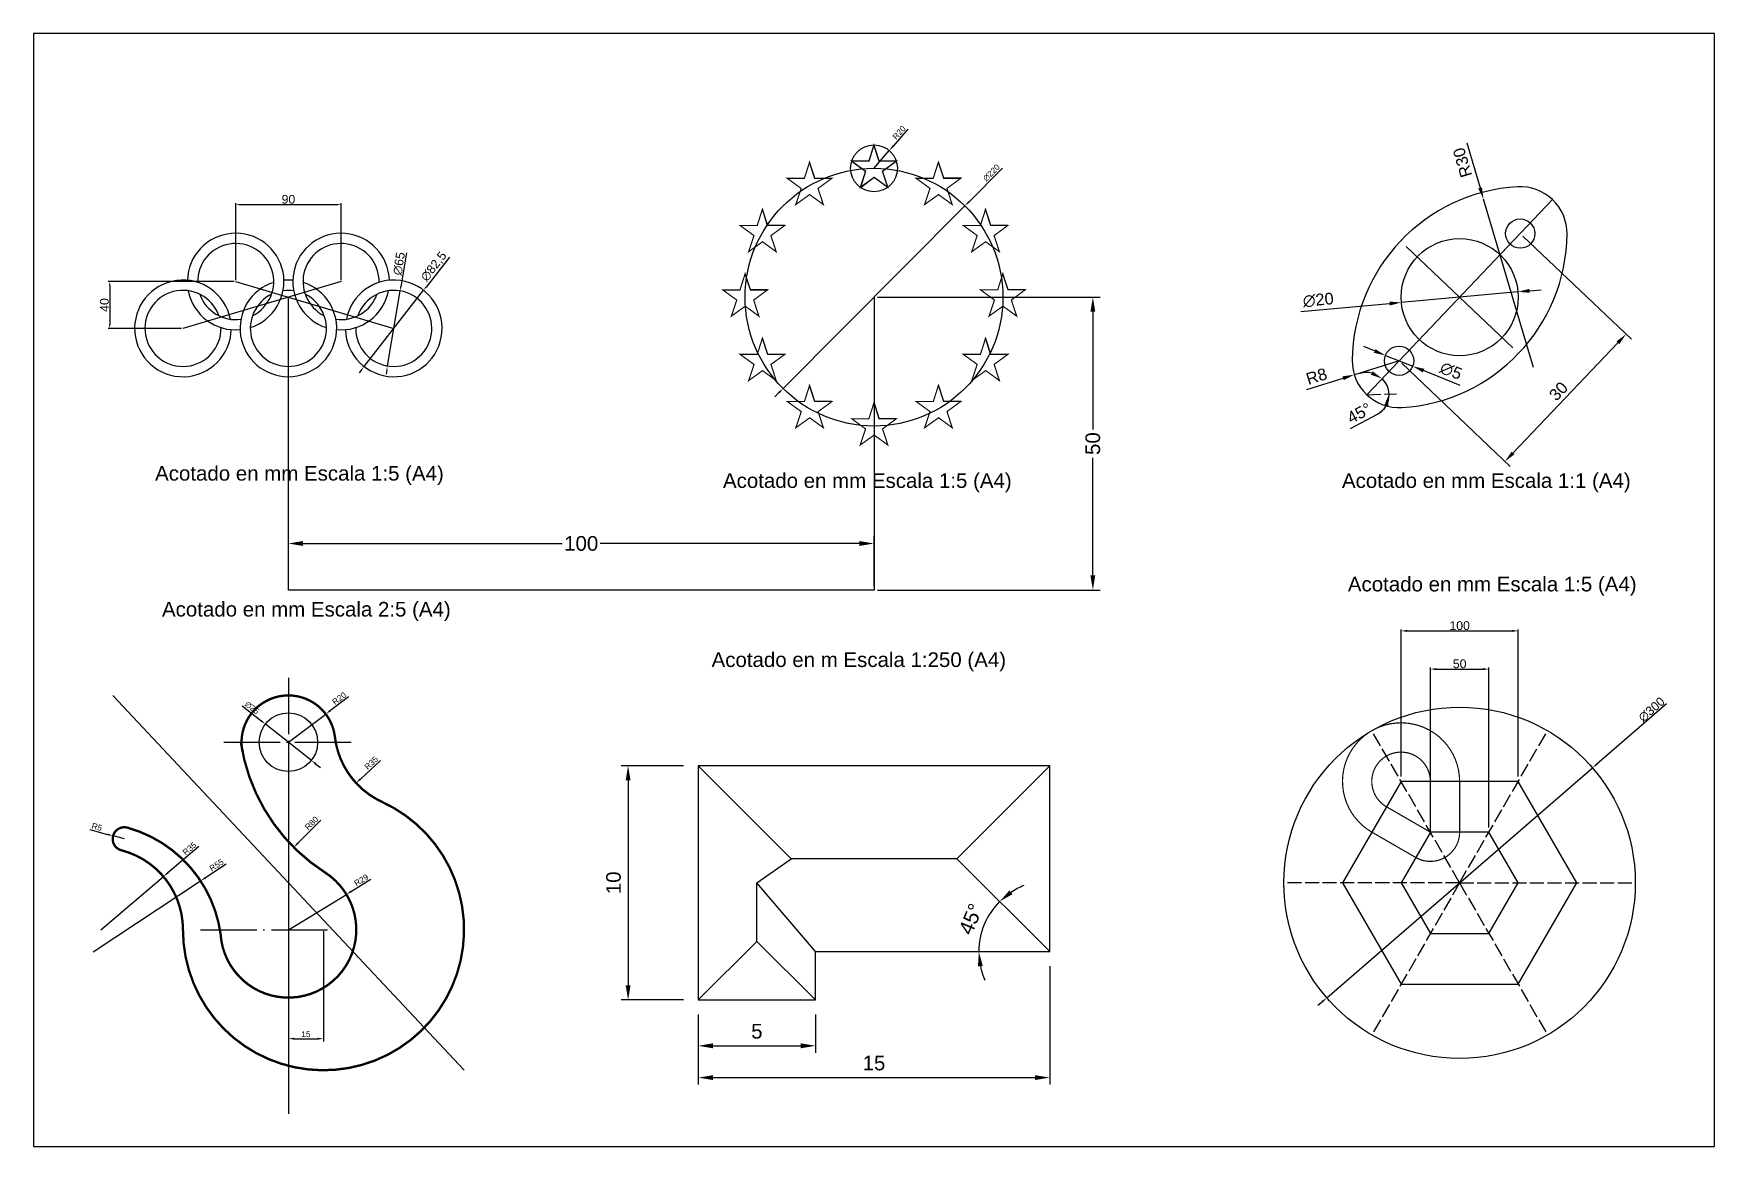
# Model space of a CAD drawing. Header units: millimetres. Extents: x 1318 to 1605, y 695 to 885.
import ezdxf

# ---------------------------------------------------------------- set-up
doc = ezdxf.new("R2010")
doc.units = ezdxf.units.MM
doc.linetypes.add('ACAD_ISO02W100', pattern=[15, 12, -3])
doc.linetypes.add('ACAD_ISO04W100', pattern=[30, 24, -3, 0, -3])
for name, color, linetype in [('auxiliares', 252, 'Continuous'), ('Cotas', 252, 'Continuous'), ('ejes', 252, 'ACAD_ISO04W100'), ('Lineas discontinuas', 252, 'ACAD_ISO02W100')]:
    doc.layers.add(name, color=color, linetype=linetype)
doc.styles.get("Standard").update_dxf_attribs({"font": 'arial.ttf'})
doc.dimstyles.new('ISO-25', dxfattribs={"dimtxt": 2.5, "dimasz": 2.5, "dimexe": 1.25, "dimexo": 0.625, "dimtad": 0, "dimtxsty": 'Standard', "dimcen": 2.5, "dimadec": 0, "dimazin": 0, "dimtfac": 1, "dimtmove": 0, "dimatfit": 3, "dimfxl": 1, "dimarcsym": 0})

# ---------------------------------------------------------------- blocks, each defined once
blk = doc.blocks.new('*D1')
at = {"layer": 'Cotas', "color": 0, "lineweight": -2, "transparency": 16777216}
for p, q in [((1038.7, 1114), (1026.1, 1099.5)), ((1009.8, 1080.5), (1022.9, 1095.7))]:
    blk.add_line(p, q, dxfattribs=at)
at = {"layer": 'Cotas', "color": 0, "transparency": 16777216}
blk.add_solid([(1025.5, 1100), (1026.8, 1098.9), (1022.9, 1095.7)], dxfattribs=at)
at = {"layer": 'Defpoints', "color": 0, "transparency": 16777216}
for p in [(1022.9, 1095.7), (1009.8, 1080.5)]:
    blk.add_point(p, dxfattribs=at)
at = {"layer": 'Cotas', "color": 0, "transparency": 16777216, "insert": (1031.3, 1111), "char_height": 5, "attachment_point": 5, "rotation": 49.212}
blk.add_mtext('R20', dxfattribs=at)
blk = doc.blocks.new('*D2')
at = {"layer": 'Cotas', "color": 0, "lineweight": -2, "transparency": 16777216}
for p, q in [((1119.4, 1080.6), (1091, 1052)), ((932.2, 892.6), (1087.4, 1048.5)), ((928.7, 889), (925.2, 885.5))]:
    blk.add_line(p, q, dxfattribs=at)
at = {"layer": 'Cotas', "color": 0, "transparency": 16777216}
for points in [[(1090.4, 1052.6), (1091.5, 1051.4), (1087.4, 1048.5)], [(928.1, 889.6), (929.3, 888.4), (932.2, 892.6)]]:
    blk.add_solid(points, dxfattribs=at)
at = {"layer": 'Defpoints', "color": 0, "transparency": 16777216}
for p in [(1087.4, 1048.5), (932.2, 892.6)]:
    blk.add_point(p, dxfattribs=at)
at = {"layer": 'Cotas', "color": 0, "transparency": 16777216, "insert": (1110.1, 1076.7), "char_height": 5, "attachment_point": 5, "rotation": 45.1364}
blk.add_mtext('∅220', dxfattribs=at)
blk = doc.blocks.new('*D5')
at = {"layer": 'Cotas', "color": 0, "lineweight": -2, "transparency": 16777216}
for p, q in [((1503.7, 1984.1), (1503.7, 2049.9)), ((1507.2, 2048.6), (1590.2, 2048.6)), ((1593.7, 1984.1), (1593.7, 2049.9))]:
    blk.add_line(p, q, dxfattribs=at)
at = {"layer": 'Cotas', "color": 0, "transparency": 16777216}
for points in [[(1507.2, 2049.2), (1507.2, 2048), (1503.7, 2048.6)], [(1590.2, 2049.2), (1590.2, 2048), (1593.7, 2048.6)]]:
    blk.add_solid(points, dxfattribs=at)
at = {"layer": 'Defpoints', "color": 0, "transparency": 16777216}
for p in [(1593.7, 2048.6), (1503.7, 1982.9), (1593.7, 1982.9)]:
    blk.add_point(p, dxfattribs=at)
at = {"layer": 'Cotas', "color": 0, "transparency": 16777216, "insert": (1548.7, 2053.1), "char_height": 7.5, "attachment_point": 5}
blk.add_mtext('90', dxfattribs=at)
blk = doc.blocks.new('*D6')
at = {"layer": 'Cotas', "color": 0, "lineweight": -2, "transparency": 16777216}
for p, q in [((1502.5, 1982.9), (1394.8, 1982.9)), ((1396.1, 1979.4), (1396.1, 1946.4)), ((1457.5, 1942.9), (1394.8, 1942.9))]:
    blk.add_line(p, q, dxfattribs=at)
at = {"layer": 'Cotas', "color": 0, "transparency": 16777216}
for points in [[(1395.5, 1979.4), (1396.7, 1979.4), (1396.1, 1982.9)], [(1395.5, 1946.4), (1396.7, 1946.4), (1396.1, 1942.9)]]:
    blk.add_solid(points, dxfattribs=at)
at = {"layer": 'Defpoints', "color": 0, "transparency": 16777216}
for p in [(1503.7, 1982.9), (1396.1, 1942.9), (1458.7, 1942.9)]:
    blk.add_point(p, dxfattribs=at)
at = {"layer": 'Cotas', "color": 0, "transparency": 16777216, "insert": (1391.6, 1962.9), "char_height": 7.5, "attachment_point": 5, "rotation": 90}
blk.add_mtext('40', dxfattribs=at)
blk = doc.blocks.new('*D7')
at = {"layer": 'Cotas', "color": 0, "lineweight": -2, "transparency": 16777216}
for p, q in [((1649.4, 2007.4), (1644.6, 1978.4)), ((1633.3, 1910.9), (1644, 1975)), ((1632.7, 1907.4), (1632.2, 1904))]:
    blk.add_line(p, q, dxfattribs=at)
at = {"layer": 'Cotas', "color": 0, "transparency": 16777216}
for points in [[(1644, 1978.5), (1645.2, 1978.3), (1644, 1975)], [(1632.2, 1907.5), (1633.3, 1907.3), (1633.3, 1910.9)]]:
    blk.add_solid(points, dxfattribs=at)
at = {"layer": 'Defpoints', "color": 0, "transparency": 16777216}
for p in [(1644, 1975), (1633.3, 1910.9)]:
    blk.add_point(p, dxfattribs=at)
at = {"layer": 'Cotas', "color": 0, "transparency": 16777216, "insert": (1643.2, 1998.2), "char_height": 7.5, "attachment_point": 5, "rotation": 80.5242}
blk.add_mtext('∅65', dxfattribs=at)
blk = doc.blocks.new('*D8')
at = {"layer": 'Cotas', "color": 0, "lineweight": -2, "transparency": 16777216}
for p, q in [((1686.2, 2003.8), (1666.2, 1978.2)), ((1613.3, 1910.4), (1664, 1975.5)), ((1611.1, 1907.6), (1609, 1904.9))]:
    blk.add_line(p, q, dxfattribs=at)
at = {"layer": 'Cotas', "color": 0, "transparency": 16777216}
for points in [[(1665.7, 1978.6), (1666.7, 1977.9), (1664, 1975.5)], [(1610.7, 1908), (1611.6, 1907.3), (1613.3, 1910.4)]]:
    blk.add_solid(points, dxfattribs=at)
at = {"layer": 'Defpoints', "color": 0, "transparency": 16777216}
for p in [(1664, 1975.5), (1613.3, 1910.4)]:
    blk.add_point(p, dxfattribs=at)
at = {"layer": 'Cotas', "color": 0, "transparency": 16777216, "insert": (1673.1, 1995.6), "char_height": 7.5, "attachment_point": 5, "rotation": 52.0382}
blk.add_mtext('∅82,5', dxfattribs=at)
blk = doc.blocks.new('*D35')
at = {"layer": 'Cotas', "color": 0, "lineweight": -2, "transparency": 16777216}
for p, q in [((2624.85, 1793.61), (2620.86, 1786.65)), ((2604.94, 1758.89), (2619.86, 1784.91))]:
    blk.add_line(p, q, dxfattribs=at)
at = {"layer": 'Cotas', "color": 0, "transparency": 16777216}
blk.add_solid([(2620.57, 1786.81), (2621.15, 1786.48), (2619.86, 1784.91)], dxfattribs=at)
at = {"layer": 'Defpoints', "color": 0, "transparency": 16777216}
for p in [(2619.86, 1784.91), (2604.94, 1758.89)]:
    blk.add_point(p, dxfattribs=at)
at = {"layer": 'Cotas', "color": 0, "transparency": 16777216, "insert": (2621.92, 1791.81), "char_height": 2, "attachment_point": 5, "rotation": 60.158}
blk.add_mtext('R30', dxfattribs=at)
blk = doc.blocks.new('*D36')
at = {"layer": 'Cotas', "color": 0, "lineweight": -2, "transparency": 16777216}
for p, q in [((2589.94, 1775.7), (2589.94, 1750.13)), ((2619.94, 1775.7), (2619.94, 1750.13)), ((2591.94, 1751.38), (2617.94, 1751.38))]:
    blk.add_line(p, q, dxfattribs=at)
at = {"layer": 'Cotas', "color": 0, "transparency": 16777216}
for points in [[(2591.94, 1751.72), (2591.94, 1751.05), (2589.94, 1751.38)], [(2617.94, 1751.72), (2617.94, 1751.05), (2619.94, 1751.38)]]:
    blk.add_solid(points, dxfattribs=at)
at = {"layer": 'Defpoints', "color": 0, "transparency": 16777216}
for p in [(2589.94, 1776.33), (2619.94, 1776.33), (2619.94, 1751.38)]:
    blk.add_point(p, dxfattribs=at)
at = {"layer": 'Cotas', "color": 0, "transparency": 16777216, "insert": (2604.94, 1753.03), "char_height": 2, "attachment_point": 5}
blk.add_mtext('30', dxfattribs=at)
blk = doc.blocks.new('*D37')
at = {"layer": 'Cotas', "color": 0, "lineweight": -2, "transparency": 16777216}
for p, q in [((2584.45, 1794.27), (2595.91, 1784.23)), ((2612.46, 1769.74), (2597.41, 1782.92)), ((2613.96, 1768.42), (2615.46, 1767.1))]:
    blk.add_line(p, q, dxfattribs=at)
at = {"layer": 'Cotas', "color": 0, "transparency": 16777216}
for points in [[(2596.13, 1784.49), (2595.69, 1783.98), (2597.41, 1782.92)], [(2614.18, 1768.67), (2613.74, 1768.17), (2612.46, 1769.74)]]:
    blk.add_solid(points, dxfattribs=at)
at = {"layer": 'Defpoints', "color": 0, "transparency": 16777216}
for p in [(2597.41, 1782.92), (2612.46, 1769.74)]:
    blk.add_point(p, dxfattribs=at)
at = {"layer": 'Cotas', "color": 0, "transparency": 16777216, "insert": (2587.94, 1793.48), "char_height": 2, "attachment_point": 5, "rotation": 318.7723}
blk.add_mtext('∅20', dxfattribs=at)
blk = doc.blocks.new('*D38')
at = {"layer": 'Cotas', "color": 0, "lineweight": -2, "transparency": 16777216}
for p, q in [((2588.27, 1780.51), (2587.53, 1782.36)), ((2589.01, 1778.65), (2590.86, 1774)), ((2594.1, 1765.87), (2591.6, 1772.15))]:
    blk.add_line(p, q, dxfattribs=at)
at = {"layer": 'Cotas', "color": 0, "transparency": 16777216}
for points in [[(2588.58, 1780.63), (2587.96, 1780.38), (2589.01, 1778.65)], [(2591.91, 1772.27), (2591.29, 1772.02), (2590.86, 1774)]]:
    blk.add_solid(points, dxfattribs=at)
at = {"layer": 'Defpoints', "color": 0, "transparency": 16777216}
for p in [(2589.01, 1778.65), (2590.86, 1774)]:
    blk.add_point(p, dxfattribs=at)
at = {"layer": 'Cotas', "color": 0, "transparency": 16777216, "insert": (2594.8, 1768.71), "char_height": 2, "attachment_point": 5, "rotation": 291.7335}
blk.add_mtext('∅5', dxfattribs=at)
blk = doc.blocks.new('*D39')
at = {"layer": 'Cotas', "color": 0, "lineweight": -2, "transparency": 16777216}
for p, q in [((2575.54, 1784.35), (2581.2, 1781.19)), ((2589.94, 1776.33), (2582.95, 1780.22))]:
    blk.add_line(p, q, dxfattribs=at)
at = {"layer": 'Cotas', "color": 0, "transparency": 16777216}
blk.add_solid([(2581.36, 1781.49), (2581.04, 1780.9), (2582.95, 1780.22)], dxfattribs=at)
at = {"layer": 'Defpoints', "color": 0, "transparency": 16777216}
for p in [(2582.95, 1780.22), (2589.94, 1776.33)]:
    blk.add_point(p, dxfattribs=at)
at = {"layer": 'Cotas', "color": 0, "transparency": 16777216, "insert": (2578.3, 1784.7), "char_height": 2, "attachment_point": 5, "rotation": 330.8685}
blk.add_mtext('R8', dxfattribs=at)
blk = doc.blocks.new('*D40')
at = {"layer": 'Cotas', "color": 0, "lineweight": -2, "transparency": 16777216}
for p, q in [((2580.75, 1772.71), (2575.76, 1774.34)), ((2584.1, 1774.19), (2585.53, 1772.77))]:
    blk.add_line(p, q, dxfattribs=at)
for start, end in [(30.4893, 60.9787), (315.3557, 360), (251.9003, 315.3557), (254.377, 284.8663)]:
    blk.add_arc((2581.94, 1776.33), 3.8, start, end, dxfattribs=at)
at = {"layer": 'Cotas', "color": 0, "transparency": 16777216}
for points in [[(2585.53, 1778.34), (2584.89, 1778.17), (2585.74, 1776.33)], [(2582.74, 1772.94), (2583.08, 1772.36), (2584.64, 1773.65)]]:
    blk.add_solid(points, dxfattribs=at)
at = {"layer": 'Defpoints', "color": 0, "transparency": 16777216}
for p in [(2581.94, 1776.33), (2581.94, 1776.33), (2583.66, 1774.63), (2585.61, 1775.35), (2627.94, 1776.33)]:
    blk.add_point(p, dxfattribs=at)
at = {"layer": 'Cotas', "color": 0, "transparency": 16777216, "insert": (2578.77, 1775.09), "char_height": 2, "attachment_point": 5, "rotation": 341.9003}
blk.add_mtext('45°', dxfattribs=at)
blk = doc.blocks.new('*D18')
at = {"layer": 'Cotas', "color": 0, "lineweight": -2, "transparency": 16777216}
for p, q in [((2790.3, 1921), (2790.3, 2057.4)), ((2795.3, 2056.1), (2835.3, 2056.1)), ((2840.3, 1921), (2840.3, 2057.4))]:
    blk.add_line(p, q, dxfattribs=at)
at = {"layer": 'Cotas', "color": 0, "transparency": 16777216}
for points in [[(2795.3, 2057), (2795.3, 2055.3), (2790.3, 2056.1)], [(2835.3, 2057), (2835.3, 2055.3), (2840.3, 2056.1)]]:
    blk.add_solid(points, dxfattribs=at)
at = {"layer": 'Defpoints', "color": 0, "transparency": 16777216}
for p in [(2840.3, 2056.1), (2790.3, 1917), (2840.3, 1917)]:
    blk.add_point(p, dxfattribs=at)
at = {"layer": 'Cotas', "color": 0, "transparency": 16777216, "insert": (2815.3, 2060.6), "char_height": 7.5, "attachment_point": 5}
blk.add_mtext('50', dxfattribs=at)
blk = doc.blocks.new('*D19')
at = {"layer": 'Cotas', "color": 0, "lineweight": -2, "transparency": 16777216}
for p, q in [((2765.3, 1964.3), (2765.3, 2090)), ((2770.3, 2088.7), (2860.3, 2088.7)), ((2865.3, 1964.3), (2865.3, 2090))]:
    blk.add_line(p, q, dxfattribs=at)
at = {"layer": 'Cotas', "color": 0, "transparency": 16777216}
for points in [[(2770.3, 2089.6), (2770.3, 2087.9), (2765.3, 2088.7)], [(2860.3, 2089.6), (2860.3, 2087.9), (2865.3, 2088.7)]]:
    blk.add_solid(points, dxfattribs=at)
at = {"layer": 'Defpoints', "color": 0, "transparency": 16777216}
for p in [(2865.3, 2088.7), (2765.3, 1960.3), (2865.3, 1960.3)]:
    blk.add_point(p, dxfattribs=at)
at = {"layer": 'Cotas', "color": 0, "transparency": 16777216, "insert": (2815.3, 2093.2), "char_height": 7.5, "attachment_point": 5}
blk.add_mtext('100', dxfattribs=at)
blk = doc.blocks.new('*D20')
at = {"layer": 'Cotas', "color": 0, "lineweight": -2, "transparency": 16777216}
for p, q in [((2992, 2026.6), (2932.5, 1975.1)), ((2701.8, 1775.5), (2928.7, 1971.8)), ((2698.1, 1772.2), (2694.3, 1769))]:
    blk.add_line(p, q, dxfattribs=at)
at = {"layer": 'Cotas', "color": 0, "transparency": 16777216}
for points in [[(2932, 1975.7), (2933, 1974.4), (2928.7, 1971.8)], [(2697.5, 1772.9), (2698.6, 1771.6), (2701.8, 1775.5)]]:
    blk.add_solid(points, dxfattribs=at)
at = {"layer": 'Defpoints', "color": 0, "transparency": 16777216}
for p in [(2928.7, 1971.8), (2701.8, 1775.5)]:
    blk.add_point(p, dxfattribs=at)
at = {"layer": 'Cotas', "color": 0, "transparency": 16777216, "insert": (2979.2, 2021.6), "char_height": 7.5, "attachment_point": 5, "rotation": 40.8638}
blk.add_mtext('∅300', dxfattribs=at)
blk = doc.blocks.new('*D43')
at = {"layer": 'Cotas', "color": 0, "lineweight": -2, "transparency": 16777216}
for p, q in [((3261.4, 1814.4), (3253.64, 1808.55)), ((3235.68, 1794.99), (3251.65, 1807.04))]:
    blk.add_line(p, q, dxfattribs=at)
at = {"layer": 'Cotas', "color": 0, "transparency": 16777216}
blk.add_solid([(3253.39, 1808.88), (3253.89, 1808.22), (3251.65, 1807.04)], dxfattribs=at)
at = {"layer": 'Defpoints', "color": 0, "transparency": 16777216}
for p in [(3251.65, 1807.04), (3235.68, 1794.99)]:
    blk.add_point(p, dxfattribs=at)
at = {"layer": 'Cotas', "color": 0, "transparency": 16777216, "insert": (3257.37, 1813.75), "char_height": 2.5, "attachment_point": 5, "rotation": 37.05121}
blk.add_mtext('R20', dxfattribs=at)
blk = doc.blocks.new('*D44')
at = {"layer": 'Cotas', "color": 0, "lineweight": -2, "transparency": 16777216}
for p, q in [((3215.99, 1810.5), (3223.9, 1804.27)), ((3245.5, 1787.26), (3225.86, 1802.73)), ((3247.47, 1785.71), (3249.43, 1784.16))]:
    blk.add_line(p, q, dxfattribs=at)
at = {"layer": 'Cotas', "color": 0, "transparency": 16777216}
for points in [[(3224.16, 1804.6), (3223.64, 1803.95), (3225.86, 1802.73)], [(3247.73, 1786.04), (3247.21, 1785.38), (3245.5, 1787.26)]]:
    blk.add_solid(points, dxfattribs=at)
at = {"layer": 'Defpoints', "color": 0, "transparency": 16777216}
for p in [(3225.86, 1802.73), (3245.5, 1787.26)]:
    blk.add_point(p, dxfattribs=at)
at = {"layer": 'Cotas', "color": 0, "transparency": 16777216, "insert": (3220.18, 1809.71), "char_height": 2.5, "attachment_point": 5, "rotation": 321.77698}
blk.add_mtext('∅25', dxfattribs=at)
blk = doc.blocks.new('*D45')
at = {"layer": 'Cotas', "color": 0, "lineweight": -2, "transparency": 16777216}
for p, q in [((3150.92, 1757.72), (3158.44, 1755.68)), ((3165.68, 1753.72), (3160.86, 1755.03))]:
    blk.add_line(p, q, dxfattribs=at)
at = {"layer": 'Cotas', "color": 0, "transparency": 16777216}
blk.add_solid([(3158.55, 1756.08), (3158.34, 1755.28), (3160.86, 1755.03)], dxfattribs=at)
at = {"layer": 'Defpoints', "color": 0, "transparency": 16777216}
for p in [(3160.86, 1755.03), (3165.68, 1753.72)]:
    blk.add_point(p, dxfattribs=at)
at = {"layer": 'Cotas', "color": 0, "transparency": 16777216, "insert": (3153.97, 1758.86), "char_height": 2.5, "attachment_point": 5, "rotation": 344.86357}
blk.add_mtext('R5', dxfattribs=at)
blk = doc.blocks.new('*D46')
at = {"layer": 'Cotas', "color": 0, "lineweight": -2, "transparency": 16777216}
for p, q in [((3197.49, 1750.52), (3184.26, 1739.27)), ((3155.68, 1714.99), (3182.35, 1737.66))]:
    blk.add_line(p, q, dxfattribs=at)
at = {"layer": 'Cotas', "color": 0, "transparency": 16777216}
blk.add_solid([(3183.99, 1739.59), (3184.53, 1738.96), (3182.35, 1737.66)], dxfattribs=at)
at = {"layer": 'Defpoints', "color": 0, "transparency": 16777216}
for p in [(3182.35, 1737.66), (3155.68, 1714.99)]:
    blk.add_point(p, dxfattribs=at)
at = {"layer": 'Cotas', "color": 0, "transparency": 16777216, "insert": (3193.5, 1749.62), "char_height": 2.5, "attachment_point": 5, "rotation": 40.35778}
blk.add_mtext('R35', dxfattribs=at)
blk = doc.blocks.new('*D47')
at = {"layer": 'Cotas', "color": 0, "lineweight": -2, "transparency": 16777216}
for p, q in [((3209.09, 1742.97), (3200.3, 1737.19)), ((3152.29, 1705.55), (3198.22, 1735.81))]:
    blk.add_line(p, q, dxfattribs=at)
at = {"layer": 'Cotas', "color": 0, "transparency": 16777216}
blk.add_solid([(3200.07, 1737.53), (3200.53, 1736.84), (3198.22, 1735.81)], dxfattribs=at)
at = {"layer": 'Defpoints', "color": 0, "transparency": 16777216}
for p in [(3198.22, 1735.81), (3152.29, 1705.55)]:
    blk.add_point(p, dxfattribs=at)
at = {"layer": 'Cotas', "color": 0, "transparency": 16777216, "insert": (3205.02, 1742.56), "char_height": 2.5, "attachment_point": 5, "rotation": 33.38122}
blk.add_mtext('R55', dxfattribs=at)
blk = doc.blocks.new('*D48')
at = {"layer": 'Cotas', "color": 0, "lineweight": -2, "transparency": 16777216}
for p, q in [((3235.68, 1714.37), (3235.68, 1667.21)), ((3250.68, 1714.37), (3250.68, 1667.21)), ((3238.18, 1668.46), (3248.18, 1668.46))]:
    blk.add_line(p, q, dxfattribs=at)
at = {"layer": 'Cotas', "color": 0, "transparency": 16777216}
for points in [[(3238.18, 1668.88), (3238.18, 1668.05), (3235.68, 1668.46)], [(3248.18, 1668.88), (3248.18, 1668.05), (3250.68, 1668.46)]]:
    blk.add_solid(points, dxfattribs=at)
at = {"layer": 'Defpoints', "color": 0, "transparency": 16777216}
for p in [(3235.68, 1714.99), (3250.68, 1714.99), (3250.68, 1668.46)]:
    blk.add_point(p, dxfattribs=at)
at = {"layer": 'Cotas', "color": 0, "transparency": 16777216, "insert": (3243.18, 1670.36), "char_height": 2.5, "attachment_point": 5}
blk.add_mtext('15', dxfattribs=at)
blk = doc.blocks.new('*D49')
at = {"layer": 'Cotas', "color": 0, "lineweight": -2, "transparency": 16777216}
for p, q in [((3270.91, 1736.41), (3262.6, 1731.36)), ((3235.68, 1714.99), (3260.46, 1730.06))]:
    blk.add_line(p, q, dxfattribs=at)
at = {"layer": 'Cotas', "color": 0, "transparency": 16777216}
blk.add_solid([(3262.38, 1731.71), (3262.82, 1731), (3260.46, 1730.06)], dxfattribs=at)
at = {"layer": 'Defpoints', "color": 0, "transparency": 16777216}
for p in [(3260.46, 1730.06), (3235.68, 1714.99)]:
    blk.add_point(p, dxfattribs=at)
at = {"layer": 'Cotas', "color": 0, "transparency": 16777216, "insert": (3266.84, 1736.16), "char_height": 2.5, "attachment_point": 5, "rotation": 31.30136}
blk.add_mtext('R29', dxfattribs=at)
blk = doc.blocks.new('*D50')
at = {"layer": 'Cotas', "color": 0, "lineweight": -2, "transparency": 16777216}
blk.add_line((3249.53, 1761.7), (3239.75, 1751.91), dxfattribs=at)
at = {"layer": 'Cotas', "color": 0, "transparency": 16777216}
blk.add_solid([(3239.46, 1752.21), (3240.05, 1751.62), (3237.99, 1750.14)], dxfattribs=at)
at = {"layer": 'Defpoints', "color": 0, "transparency": 16777216}
for p in [(3294.52, 1806.75), (3237.99, 1750.14)]:
    blk.add_point(p, dxfattribs=at)
at = {"layer": 'Cotas', "color": 0, "transparency": 16777216, "insert": (3245.63, 1760.49), "char_height": 2.5, "attachment_point": 5, "rotation": 45.03553}
blk.add_mtext('R80', dxfattribs=at)
blk = doc.blocks.new('*D51')
at = {"layer": 'Cotas', "color": 0, "lineweight": -2, "transparency": 16777216}
blk.add_line((3275.04, 1787.23), (3266.43, 1779.29), dxfattribs=at)
at = {"layer": 'Cotas', "color": 0, "transparency": 16777216}
blk.add_solid([(3266.15, 1779.6), (3266.71, 1778.99), (3264.59, 1777.6)], dxfattribs=at)
at = {"layer": 'Defpoints', "color": 0, "transparency": 16777216}
for p in [(3290.32, 1801.33), (3264.59, 1777.6)]:
    blk.add_point(p, dxfattribs=at)
at = {"layer": 'Cotas', "color": 0, "transparency": 16777216, "insert": (3271.09, 1786.18), "char_height": 2.5, "attachment_point": 5, "rotation": 42.69078}
blk.add_mtext('R35', dxfattribs=at)
blk = doc.blocks.new('*D22')
at = {"layer": 'Cotas', "color": 0, "lineweight": -2, "transparency": 16777216}
for p, q in [((2937.966, 1395.35), (2935.294, 1395.35)), ((2935.594, 1394.725), (2935.594, 1385.975)), ((2937.966, 1385.35), (2935.294, 1385.35))]:
    blk.add_line(p, q, dxfattribs=at)
at = {"layer": 'Cotas', "color": 0, "transparency": 16777216}
for points in [[(2935.49, 1394.725), (2935.698, 1394.725), (2935.594, 1395.35)], [(2935.49, 1385.975), (2935.698, 1385.975), (2935.594, 1385.35)]]:
    blk.add_solid(points, dxfattribs=at)
at = {"layer": 'Defpoints', "color": 0, "transparency": 16777216}
for p in [(2938.591, 1395.35), (2935.594, 1385.35), (2938.591, 1385.35)]:
    blk.add_point(p, dxfattribs=at)
at = {"layer": 'Cotas', "color": 0, "transparency": 16777216, "insert": (2934.975, 1390.35), "char_height": 0.625, "attachment_point": 5, "rotation": 90}
blk.add_mtext('10', dxfattribs=at)
blk = doc.blocks.new('*D23')
at = {"layer": 'Cotas', "color": 0, "lineweight": -2, "transparency": 16777216}
for p, q in [((2938.591, 1384.725), (2938.591, 1383.093)), ((2943.591, 1384.725), (2943.591, 1383.093)), ((2939.216, 1383.393), (2942.966, 1383.393))]:
    blk.add_line(p, q, dxfattribs=at)
at = {"layer": 'Cotas', "color": 0, "transparency": 16777216}
for points in [[(2939.216, 1383.498), (2939.216, 1383.289), (2938.591, 1383.393)], [(2942.966, 1383.498), (2942.966, 1383.289), (2943.591, 1383.393)]]:
    blk.add_solid(points, dxfattribs=at)
at = {"layer": 'Defpoints', "color": 0, "transparency": 16777216}
for p in [(2938.591, 1385.35), (2943.591, 1385.35), (2943.591, 1383.393)]:
    blk.add_point(p, dxfattribs=at)
at = {"layer": 'Cotas', "color": 0, "transparency": 16777216, "insert": (2941.091, 1384.011), "char_height": 0.625, "attachment_point": 5}
blk.add_mtext('5', dxfattribs=at)
blk = doc.blocks.new('*D24')
at = {"layer": 'Cotas', "color": 0, "lineweight": -2, "transparency": 16777216}
for p, q in [((2953.591, 1386.787), (2953.591, 1381.735)), ((2938.591, 1384.725), (2938.591, 1381.735)), ((2939.216, 1382.035), (2952.966, 1382.035))]:
    blk.add_line(p, q, dxfattribs=at)
at = {"layer": 'Cotas', "color": 0, "transparency": 16777216}
for points in [[(2939.216, 1382.139), (2939.216, 1381.931), (2938.591, 1382.035)], [(2952.966, 1382.139), (2952.966, 1381.931), (2953.591, 1382.035)]]:
    blk.add_solid(points, dxfattribs=at)
at = {"layer": 'Defpoints', "color": 0, "transparency": 16777216}
for p in [(2953.591, 1387.412), (2938.591, 1385.35), (2953.591, 1382.035)]:
    blk.add_point(p, dxfattribs=at)
at = {"layer": 'Cotas', "color": 0, "transparency": 16777216, "insert": (2946.091, 1382.654), "char_height": 0.625, "attachment_point": 5}
blk.add_mtext('15', dxfattribs=at)
blk = doc.blocks.new('*D25')
at = {"layer": 'Cotas', "color": 0, "lineweight": -2, "transparency": 16777216}
for start, end in [(111.27667, 123.13834), (135, 180), (191.86166, 203.72333)]:
    blk.add_arc((2953.591, 1387.412), 3.024, start, end, dxfattribs=at)
at = {"layer": 'Cotas', "color": 0, "transparency": 16777216}
for points in [[(2952.004, 1389.864), (2951.872, 1390.025), (2951.453, 1389.551)], [(2950.528, 1386.78), (2950.735, 1386.801), (2950.567, 1387.412)]]:
    blk.add_solid(points, dxfattribs=at)
at = {"layer": 'Defpoints', "color": 0, "transparency": 16777216}
for p in [(2949.623, 1391.381), (2950.972, 1388.924), (2943.591, 1387.412), (2953.591, 1387.412), (2953.591, 1387.412)]:
    blk.add_point(p, dxfattribs=at)
at = {"layer": 'Cotas', "color": 0, "transparency": 16777216, "insert": (2950.226, 1388.806), "char_height": 0.625, "attachment_point": 5, "rotation": 67.5}
blk.add_mtext('45°', dxfattribs=at)
blk = doc.blocks.new('*D41')
at = {"layer": 'Cotas', "color": 0, "lineweight": -2, "transparency": 16777216}
for p, q in [((1462.51, 840.29), (1500.51, 840.29)), ((1499.26, 837.79), (1499.26, 817.7)), ((1499.26, 792.79), (1499.26, 812.88)), ((1462.51, 790.29), (1500.51, 790.29))]:
    blk.add_line(p, q, dxfattribs=at)
at = {"layer": 'Cotas', "color": 0, "transparency": 16777216}
for points in [[(1498.84, 837.79), (1499.67, 837.79), (1499.26, 840.29)], [(1498.84, 792.79), (1499.67, 792.79), (1499.26, 790.29)]]:
    blk.add_solid(points, dxfattribs=at)
at = {"layer": 'Defpoints', "color": 0, "transparency": 16777216}
for p in [(1461.89, 840.29), (1461.89, 790.29), (1499.26, 790.29)]:
    blk.add_point(p, dxfattribs=at)
at = {"layer": 'Cotas', "color": 0, "transparency": 16777216, "insert": (1499.26, 815.29), "char_height": 2.5, "attachment_point": 5, "rotation": 90}
blk.add_mtext('50', dxfattribs=at)
blk = doc.blocks.new('*D42')
at = {"layer": 'Cotas', "color": 0, "lineweight": -2, "transparency": 16777216}
for p, q in [((1361.89, 790.92), (1361.89, 799.48)), ((1364.39, 798.23), (1408.62, 798.23)), ((1459.39, 798.23), (1415.15, 798.23)), ((1461.89, 790.92), (1461.89, 799.48))]:
    blk.add_line(p, q, dxfattribs=at)
at = {"layer": 'Cotas', "color": 0, "transparency": 16777216}
for points in [[(1364.39, 798.65), (1364.39, 797.82), (1361.89, 798.23)], [(1459.39, 798.65), (1459.39, 797.82), (1461.89, 798.23)]]:
    blk.add_solid(points, dxfattribs=at)
at = {"layer": 'Defpoints', "color": 0, "transparency": 16777216}
for p in [(1461.89, 798.23), (1361.89, 790.29), (1461.89, 790.29)]:
    blk.add_point(p, dxfattribs=at)
at = {"layer": 'Cotas', "color": 0, "transparency": 16777216, "insert": (1411.89, 798.23), "char_height": 2.5, "attachment_point": 5}
blk.add_mtext('100', dxfattribs=at)
blk = doc.blocks.new('estrellas')
for p, q in [((1009.808, 1100.541), (1005.387, 1086.721)), ((1014.298, 1086.721), (1009.808, 1100.541)), ((959.293, 1071.97), (954.802, 1085.789)), ((1005.387, 1086.721), (990.787, 1086.721)), ((990.787, 1086.721), (1002.633, 1078.114)), ((1002.633, 1078.114), (998.199, 1064.254)), ((1028.829, 1086.721), (1014.298, 1086.721)), ((1017.095, 1078.114), (1028.829, 1086.721)), ((1021.564, 1064.36), (1017.095, 1078.114)), ((1069.31, 1071.993), (1064.819, 1085.813)), ((973.824, 1071.97), (959.293, 1071.97)), ((998.199, 1064.254), (1009.898, 1072.836)), ((1009.898, 1072.836), (1021.564, 1064.36)), ((1083.841, 1071.993), (1069.31, 1071.993)), ((919.032, 1031.692), (914.542, 1045.512)), ((1109.587, 1031.733), (1105.097, 1045.552)), ((933.563, 1031.692), (919.032, 1031.692)), ((1124.118, 1031.733), (1109.587, 1031.733)), ((904.305, 976.68), (899.814, 990.5)), ((1124.339, 976.727), (1119.848, 990.547)), ((918.835, 976.68), (904.305, 976.68)), ((1138.869, 976.727), (1124.339, 976.727)), ((1009.831, 970.524), (1009.831, 970.524)), ((919.056, 921.675), (914.566, 935.495)), ((1109.611, 921.716), (1105.121, 935.535)), ((933.587, 921.675), (919.056, 921.675)), ((1124.142, 921.716), (1109.611, 921.716)), ((959.333, 881.415), (954.843, 895.234)), ((1069.35, 881.438), (1064.86, 895.258)), ((973.864, 881.415), (959.333, 881.415)), ((1014.345, 866.687), (1009.855, 880.507)), ((1083.881, 881.438), (1069.35, 881.438)), ((1028.876, 866.687), (1014.345, 866.687))]:
    blk.add_line(p, q)
at = {"const_width": 1}
for points in [[(1009.808, 1100.541), (1005.387, 1086.721), (990.787, 1086.721), (1002.633, 1078.114), (998.052, 1064.36), (1009.898, 1072.836), (1021.564, 1064.36), (1017.095, 1078.114), (1028.829, 1086.721), (1014.298, 1086.721), (1009.808, 1100.541)], [(954.802, 1085.789), (950.381, 1071.97), (935.781, 1071.97), (947.628, 1063.363), (943.047, 1049.609), (954.893, 1058.084), (966.558, 1049.609), (962.089, 1063.363), (973.824, 1071.97), (959.293, 1071.97), (954.802, 1085.789)], [(1064.819, 1085.813), (1060.398, 1071.993), (1045.798, 1071.993), (1057.645, 1063.386), (1053.064, 1049.633), (1064.91, 1058.108), (1076.575, 1049.633), (1072.106, 1063.386), (1083.841, 1071.993), (1069.31, 1071.993), (1064.819, 1085.813)], [(914.542, 1045.512), (910.121, 1031.692), (895.521, 1031.692), (907.367, 1023.085), (902.786, 1009.331), (914.633, 1017.807), (926.298, 1009.331), (921.829, 1023.085), (933.563, 1031.692), (919.032, 1031.692), (914.542, 1045.512)], [(1105.097, 1045.552), (1100.676, 1031.733), (1086.076, 1031.733), (1097.922, 1023.126), (1093.341, 1009.372), (1105.188, 1017.847), (1116.853, 1009.372), (1112.384, 1023.126), (1124.118, 1031.733), (1109.587, 1031.733), (1105.097, 1045.552)], [(899.814, 990.5), (895.393, 976.68), (880.793, 976.68), (892.64, 968.073), (888.059, 954.32), (899.905, 962.795), (911.57, 954.32), (907.101, 968.073), (918.835, 976.68), (904.305, 976.68), (899.814, 990.5)], [(1119.848, 990.547), (1115.427, 976.727), (1100.827, 976.727), (1112.674, 968.12), (1108.093, 954.367), (1119.939, 962.842), (1131.604, 954.367), (1127.135, 968.12), (1138.869, 976.727), (1124.339, 976.727), (1119.848, 990.547)], [(914.566, 935.495), (910.144, 921.675), (895.544, 921.675), (907.391, 913.068), (902.81, 899.314), (914.656, 907.79), (926.321, 899.314), (921.852, 913.068), (933.587, 921.675), (919.056, 921.675), (914.566, 935.495)], [(1105.121, 935.535), (1100.699, 921.716), (1086.099, 921.716), (1097.946, 913.109), (1093.365, 899.355), (1105.211, 907.83), (1116.876, 899.355), (1112.407, 913.109), (1124.142, 921.716), (1109.611, 921.716), (1105.121, 935.535)], [(954.843, 895.234), (950.422, 881.415), (935.822, 881.415), (947.669, 872.808), (943.087, 859.054), (954.934, 867.529), (966.599, 859.054), (962.13, 872.808), (973.864, 881.415), (959.333, 881.415), (954.843, 895.234)], [(1064.86, 895.258), (1060.439, 881.438), (1045.839, 881.438), (1057.686, 872.831), (1053.104, 859.078), (1064.951, 867.553), (1076.616, 859.078), (1072.147, 872.831), (1083.881, 881.438), (1069.35, 881.438), (1064.86, 895.258)], [(1009.855, 880.507), (1005.434, 866.687), (990.834, 866.687), (1002.68, 858.08), (998.099, 844.326), (1009.945, 852.802), (1021.611, 844.326), (1017.142, 858.08), (1028.876, 866.687), (1014.345, 866.687), (1009.855, 880.507)]]:
    blk.add_lwpolyline(points, dxfattribs=at)
at = {"layer": 'Cotas'}
for centre, radius in [((1009.808, 1080.541), 20), ((1009.831, 970.524), 110)]:
    blk.add_circle(centre, radius, dxfattribs=at)
dim = blk.add_radius_dim(center=(1009.808, 1080.541), mpoint=(1022.873, 1095.683), dimstyle='ISO-25', dxfattribs=at)
dim.commit()
dim.dimension.update_dxf_attribs({"geometry": '*D1', "text_midpoint": (1031.253, 1111.025)})
dim = blk.add_diameter_dim_2p(p1=(932.235, 892.557), p2=(1087.428, 1048.49), dimstyle='ISO-25', dxfattribs=at)
dim.commit()
dim.dimension.update_dxf_attribs({"geometry": '*D2', "text_midpoint": (1112.783, 1073.967), "dimtype": 163})
blk = doc.blocks.new('arosolimpicosfinal')
for centre, radius, start, end in [((1503.67, 1982.928), 41.25, 287.650437, 178.502634), ((1593.67, 1982.928), 41.25, 1.497366, 252.349563), ((1503.67, 1982.928), 32.5, 296.228096, 181.21984), ((1593.67, 1982.928), 32.5, 358.78016, 243.771904), ((1458.67, 1942.928), 41.25, 10.917516, 358.502634), ((1548.67, 1942.928), 41.25, 107.650437, 72.349563), ((1548.67, 1942.928), 41.25, 84.764445, 95.235555), ((1638.67, 1942.928), 41.25, 181.497366, 169.082484), ((1458.67, 1942.928), 32.5, 19.495174, 1.21984), ((1503.67, 1982.928), 41.25, 190.917516, 275.235555), ((1503.67, 1982.928), 32.5, 199.495174, 277.952761), ((1548.67, 1942.928), 32.5, 116.228096, 63.771904), ((1548.67, 1942.928), 32.5, 82.047239, 97.952761), ((1593.67, 1982.928), 32.5, 262.047239, 340.504826), ((1593.67, 1982.928), 41.25, 264.764445, 349.082484), ((1638.67, 1942.928), 32.5, 178.78016, 160.504826)]:
    blk.add_arc(centre, radius, start, end)
at = {"layer": 'Cotas'}
for p, q in [((1593.67, 1982.928), (1458.67, 1942.928)), ((1503.67, 1982.928), (1638.67, 1942.928))]:
    blk.add_line(p, q, dxfattribs=at)
dim = blk.add_linear_dim(base=(1593.67, 2048.622), p1=(1503.67, 1982.928), p2=(1593.67, 1982.928), dimstyle='ISO-25', dxfattribs=at)
dim.commit()
dim.dimension.update_dxf_attribs({"geometry": '*D5', "text_midpoint": (1548.67, 2053.076)})
dim = blk.add_diameter_dim_2p(p1=(1613.296, 1910.406), p2=(1664.045, 1975.451), dimstyle='ISO-25', dxfattribs=at)
dim.commit()
dim.dimension.update_dxf_attribs({"geometry": '*D8', "text_midpoint": (1673.111, 1995.614)})
dim = blk.add_diameter_dim_2p(p1=(1633.32, 1910.872), p2=(1644.021, 1974.985), dimstyle='ISO-25', dxfattribs=at)
dim.commit()
dim.dimension.update_dxf_attribs({"geometry": '*D7', "text_midpoint": (1647.761, 1997.394), "dimtype": 163})
dim = blk.add_linear_dim(base=(1396.09, 1942.928), p1=(1503.67, 1982.928), p2=(1458.67, 1942.928), angle=90, dimstyle='ISO-25', dxfattribs=at)
dim.commit()
dim.dimension.update_dxf_attribs({"geometry": '*D6', "text_midpoint": (1391.636, 1962.928)})
blk = doc.blocks.new('encapsuladotransistor')
for centre, radius in [((2604.935, 1776.326), 10), ((2589.935, 1776.326), 2.5), ((2619.935, 1776.326), 2.5)]:
    blk.add_circle(centre, radius)
for centre, radius, start, end in [((2604.935, 1760.232), 30, 47.01411, 132.98589), ((2589.935, 1776.326), 8, 132.98589, 227.01411), ((2619.935, 1776.326), 8, 312.98589, 47.01411), ((2604.935, 1792.419), 30, 227.01411, 312.98589)]:
    blk.add_arc(centre, radius, start, end)
at = {"layer": 'Cotas'}
for p, q in [((2604.935, 1788.89), (2604.935, 1763.761)), ((2581.935, 1776.326), (2627.935, 1776.326)), ((2581.935, 1776.326), (2583.655, 1774.627))]:
    blk.add_line(p, q, dxfattribs=at)
dim = blk.add_diameter_dim_2p(p1=(2612.456, 1769.735), p2=(2597.415, 1782.916), dimstyle='ISO-25', dxfattribs=at)
dim.commit()
dim.dimension.update_dxf_attribs({"geometry": '*D37', "text_midpoint": (2586.817, 1792.203), "dimtype": 163})
for center, mpoint, picture, middle in [((2604.935, 1758.89), (2619.864, 1784.912), '*D35', (2621.924, 1791.813)), ((2589.935, 1776.326), (2582.947, 1780.22), '*D39', (2578.298, 1784.696))]:
    dim = blk.add_radius_dim(center=center, mpoint=mpoint, dimstyle='ISO-25', dxfattribs=at)
    dim.commit()
    dim.dimension.update_dxf_attribs({"geometry": picture, "text_midpoint": middle})
dim = blk.add_diameter_dim_2p(p1=(2589.01, 1778.648), p2=(2590.861, 1774.003), dimstyle='ISO-25', dxfattribs=at)
dim.commit()
dim.dimension.update_dxf_attribs({"geometry": '*D38', "text_midpoint": (2594.803, 1768.711)})
dim = blk.add_angular_dim_2l(base=(2585.611, 1775.349), line1=((2581.935, 1776.326), (2627.935, 1776.326)), line2=((2581.935, 1776.326), (2583.655, 1774.627)), dimstyle='ISO-25', dxfattribs=at)
dim.commit()
dim.dimension.update_dxf_attribs({"geometry": '*D40', "text_midpoint": (2578.767, 1775.088)})
dim = blk.add_linear_dim(base=(2619.935, 1751.385), p1=(2589.935, 1776.326), p2=(2619.935, 1776.326), dimstyle='ISO-25', dxfattribs=at)
dim.commit()
dim.dimension.update_dxf_attribs({"geometry": '*D36', "text_midpoint": (2604.935, 1753.031)})
blk = doc.blocks.new('florfinal')
at = {"const_width": 1}
for points in [[(2740.278, 1916.958), (2777.778, 1895.307, 0.57735027), (2815.278, 1916.958), (2815.278, 1960.259, 1.73205081)], [(2752.778, 1938.608), (2790.278, 1916.958), (2790.278, 1960.259, 1.73205081)]]:
    blk.add_lwpolyline(points, format="xyb", close=True, dxfattribs=at)
at = {"layer": 'auxiliares'}
for points in [[(2765.278, 1960.259), (2715.278, 1873.657), (2765.278, 1787.054), (2865.278, 1787.054), (2915.278, 1873.657), (2865.278, 1960.259)], [(2790.278, 1916.958), (2765.278, 1873.657), (2790.278, 1830.355), (2840.278, 1830.355), (2865.278, 1873.657), (2840.278, 1916.958)]]:
    blk.add_lwpolyline(points, close=True, dxfattribs=at)
blk.add_circle((2815.278, 1873.657), 150, dxfattribs=at)
at = {"layer": 'Lineas discontinuas'}
for q in [(2740.278, 2003.56), (2890.278, 2003.56), (2665.278, 1873.657), (2740.278, 1743.753), (2890.278, 1743.753), (2965.278, 1873.657)]:
    blk.add_line((2815.278, 1873.657), q, dxfattribs=at)
at = {"layer": 'Cotas'}
for base, p1, p2, picture, middle in [((2865.278, 2088.737), (2765.278, 1960.259), (2865.278, 1960.259), '*D19', (2815.278, 2093.191)), ((2840.278, 2056.13), (2790.278, 1916.958), (2840.278, 1916.958), '*D18', (2815.278, 2060.584))]:
    dim = blk.add_linear_dim(base=base, p1=p1, p2=p2, dimstyle='ISO-25', dxfattribs=at)
    dim.commit()
    dim.dimension.update_dxf_attribs({"geometry": picture, "text_midpoint": middle})
dim = blk.add_diameter_dim_2p(p1=(2701.838, 1775.517), p2=(2928.718, 1971.796), dimstyle='ISO-25', dxfattribs=at)
dim.commit()
dim.dimension.update_dxf_attribs({"geometry": '*D20', "text_midpoint": (2982.207, 2018.07), "dimtype": 163})
blk = doc.blocks.new('ganchofinal')
at = {"const_width": 1}
for points in [[(3206.84, 1712.567, 0.3015825), (3167.024, 1758.539, 1.0093104), (3164.434, 1748.88, -0.3419987), (3190.684, 1714.992, 1.8292327), (3275.716, 1769.521, -0.2619977), (3255.551, 1797.296, 1.0417225), (3216.072, 1791.073)], [(3215.39, 1794.992, 0.2165746), (3251.338, 1739.404, -1.6340856), (3206.729, 1713.377, -1.6340856)]]:
    blk.add_lwpolyline(points, format="xyb", dxfattribs=at)
blk.add_circle((3235.684, 1794.992), 12.5)
blk.add_arc((3225.684, 1714.992), 19, 187.330987, 188.968249)
at = {"layer": 'Cotas'}
for p, q in [((3160.684, 1814.992), (3310.684, 1654.992)), ((3235.684, 1794.992), (3235.684, 1636.394)), ((3235.684, 1714.992), (3250.684, 1714.992))]:
    blk.add_line(p, q, dxfattribs=at)
at = {"layer": 'ejes'}
for p, q in [((3235.684, 1822.492), (3235.684, 1789.992)), ((3208.184, 1794.992), (3263.184, 1794.992)), ((3235.684, 1794.992), (3235.684, 1767.492)), ((3198.184, 1714.992), (3253.184, 1714.992))]:
    blk.add_line(p, q, dxfattribs=at)
at = {"layer": 'Cotas'}
for center, mpoint, picture, middle in [((3235.684, 1794.992), (3251.646, 1807.042), '*D43', (3257.37, 1813.746)), ((3165.684, 1753.721), (3160.858, 1755.027), '*D45', (3153.968, 1758.855)), ((3235.684, 1714.992), (3260.463, 1730.058), '*D49', (3266.836, 1736.158))]:
    dim = blk.add_radius_dim(center=center, mpoint=mpoint, dimstyle='ISO-25', dxfattribs=at)
    dim.commit()
    dim.dimension.update_dxf_attribs({"geometry": picture, "text_midpoint": middle})
dim = blk.add_diameter_dim_2p(p1=(3245.504, 1787.257), p2=(3225.864, 1802.726), dimstyle='ISO-25', dxfattribs=at)
dim.commit()
dim.dimension.update_dxf_attribs({"geometry": '*D44', "text_midpoint": (3220.182, 1809.71)})
for center, mpoint, picture, middle in [((3294.521, 1806.748), (3237.988, 1750.144), '*D50', (3246.98, 1759.148)), ((3290.318, 1801.329), (3264.592, 1777.598), '*D51', (3272.376, 1784.778)), ((3155.684, 1714.992), (3182.355, 1737.656), '*D46', (3194.729, 1748.171)), ((3152.289, 1705.549), (3198.216, 1735.81), '*D47', (3206.061, 1740.98))]:
    dim = blk.add_radius_dim(center=center, mpoint=mpoint, dimstyle='ISO-25', dxfattribs=at)
    dim.commit()
    dim.dimension.update_dxf_attribs({"geometry": picture, "text_midpoint": middle, "dimtype": 164})
dim = blk.add_linear_dim(base=(3250.684, 1668.464), p1=(3235.684, 1714.992), p2=(3250.684, 1714.992), dimstyle='ISO-25', dxfattribs=at)
dim.commit()
dim.dimension.update_dxf_attribs({"geometry": '*D48', "text_midpoint": (3243.184, 1670.365)})
blk = doc.blocks.new('tejado')
for p, q in [((2942.56, 1391.381), (2938.591, 1395.35)), ((2953.591, 1395.35), (2938.591, 1395.35)), ((2938.591, 1395.35), (2938.591, 1385.35)), ((2953.591, 1395.35), (2949.623, 1391.381)), ((2953.591, 1387.412), (2953.591, 1395.35)), ((2941.091, 1390.35), (2942.56, 1391.381)), ((2949.623, 1391.381), (2942.56, 1391.381)), ((2953.591, 1387.412), (2949.623, 1391.381)), ((2941.091, 1387.85), (2941.091, 1390.35)), ((2943.591, 1387.412), (2941.091, 1390.35)), ((2938.591, 1385.35), (2941.091, 1387.85)), ((2943.591, 1385.35), (2941.091, 1387.85)), ((2943.591, 1387.412), (2953.591, 1387.412)), ((2938.591, 1385.35), (2943.591, 1385.35))]:
    blk.add_line(p, q)
blk.add_lwpolyline([(2938.591, 1390.35), (2938.591, 1385.35), (2943.591, 1385.35), (2943.591, 1387.412)])
at = {"layer": 'Cotas'}
dim = blk.add_linear_dim(base=(2935.594, 1385.35), p1=(2938.591, 1395.35), p2=(2938.591, 1385.35), angle=90, dimstyle='ISO-25', dxfattribs=at)
dim.commit()
dim.dimension.update_dxf_attribs({"geometry": '*D22', "text_midpoint": (2934.975, 1390.35)})
dim = blk.add_angular_dim_2l(base=(2950.972, 1388.924), line1=((2943.591, 1387.412), (2953.591, 1387.412)), line2=((2953.591, 1387.412), (2949.623, 1391.381)), dimstyle='ISO-25', dxfattribs=at)
dim.commit()
dim.dimension.update_dxf_attribs({"geometry": '*D25', "text_midpoint": (2950.226, 1388.806)})
for base, p2, picture, middle in [((2953.591, 1382.035), (2953.591, 1387.412), '*D24', (2946.091, 1382.654)), ((2943.591, 1383.393), (2943.591, 1385.35), '*D23', (2941.091, 1384.011))]:
    dim = blk.add_linear_dim(base=base, p1=(2938.591, 1385.35), p2=p2, dimstyle='ISO-25', dxfattribs=at)
    dim.commit()
    dim.dimension.update_dxf_attribs({"geometry": picture, "text_midpoint": middle})

msp = doc.modelspace()

# ---------------------------------------------------------------- linework, layer by layer
msp.add_lwpolyline([(1318.387, 695.293), (1605.387, 695.293), (1605.387, 885.293), (1318.387, 885.293)], close=True)
at = {"layer": 'Cotas'}
for p, q in [((1361.887, 790.293), (1361.887, 840.293)), ((1461.887, 840.293), (1461.887, 790.293)), ((1461.887, 790.293), (1361.887, 790.293))]:
    msp.add_line(p, q, dxfattribs=at)

# ---------------------------------------------------------------- block references
for name, p, xscale, yscale, zscale in [('estrellas', (1259.921, 646.188), 0.2, 0.2, 0.2), ('arosolimpicosfinal', (1052.153, 446.374), 0.2, 0.2, 0.2), ('florfinal', (998.831, 365.562), 0.2, 0.2, 0.2), ('ganchofinal', (67.613, 46.296), 0.4, 0.4, 0.4), ('tejado', (-10322.479, -4821.106), 4, 4, 4)]:
    msp.add_blockref(name, p, dxfattribs=dict(xscale=xscale, yscale=yscale, zscale=zscale))
at = {"rotation": 46.41871263623231}
msp.add_blockref('encapsuladotransistor', (1052.854, -2271.283), dxfattribs=at)

# ---------------------------------------------------------------- texts
for s, p in [('Acotado en mm Escala 1:5 (A4)', (1339.13, 808.969)), ('Acotado en mm Escala 1:5 (A4)', (1436.1, 807.724)), ('Acotado en mm Escala 1:1 (A4)', (1541.794, 807.724)), ('Acotado en mm Escala 1:5 (A4)', (1542.806, 790.052)), ('Acotado en mm Escala 2:5 (A4)', (1340.31, 785.763)), ('Acotado en m Escala 1:250 (A4)', (1434.157, 777.145))]:
    msp.add_text(s, height=2.5).set_placement(p)

# ---------------------------------------------------------------- dimensions: what is measured, and where the dimension line sits
at = {"layer": 'Cotas'}
dim = msp.add_linear_dim(base=(1499.256, 790.293), p1=(1461.887, 840.293), p2=(1461.887, 790.293), angle=90, dimstyle='ISO-25', dxfattribs=at)
dim.commit()
dim.dimension.update_dxf_attribs({"geometry": '*D41', "text_midpoint": (1499.256, 815.293)})
dim = msp.add_linear_dim(base=(1461.887, 798.232), p1=(1361.887, 790.293), p2=(1461.887, 790.293), dimstyle='ISO-25', dxfattribs=at)
dim.commit()
dim.dimension.update_dxf_attribs({"geometry": '*D42', "text_midpoint": (1411.887, 798.232)})

doc.saveas('drawing.dxf')
